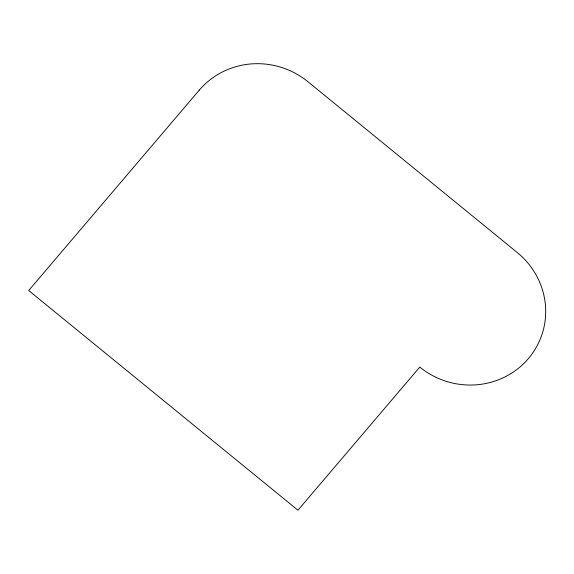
<?xml version="1.0" encoding="UTF-8"?>
<svg xmlns="http://www.w3.org/2000/svg" width="574" height="574" viewBox="0 0 574 574"><rect width="100%" height="100%" fill="white"/><g stroke="black" fill="none" stroke-linecap="round" stroke-linejoin="round"><path stroke-width="0.86" d="M199.286 90.111L28.7 290.53L297.942 510.214L419.788 367.066A77.49 74.921 20.8 0 0 528.36 358.621A77.49 74.921 20.8 0 0 517.267 252.538L307.858 81.666A77.49 74.921 20.8 0 0 199.286 90.111"/></g></svg>
